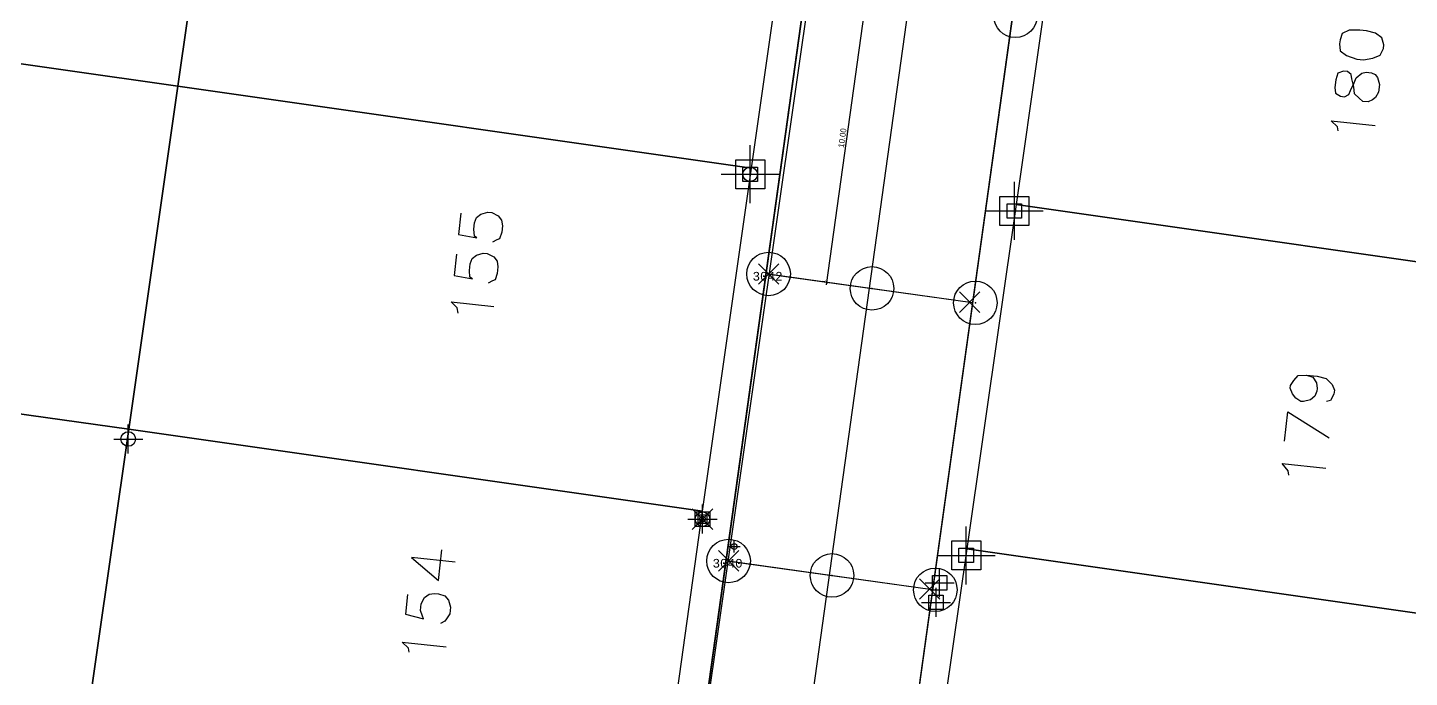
# Model space of a CAD drawing. Header units: metres. Extents: x -977055 to 805873, y -1033982 to 242021.
# Drawn here: x 879.27 to 926.93, y 1008.11 to 1030.53 of the extents above; entities that cross this region are included whole.
import ezdxf
from ezdxf.enums import TextEntityAlignment as Align

# ---------------------------------------------------------------- set-up
doc = ezdxf.new("R2010")
doc.units = ezdxf.units.M
doc.header["$PDMODE"] = 32
doc.header["$PDSIZE"] = 1.5
doc.linetypes.add('DASHED', pattern=[0.75, 0.5, -0.25])
for name, color, linetype in [('C-ANNO-MATC-TEXT', 150, 'Continuous'), ('linea 1', 1, 'Continuous'), ('LOTE 243', 6, 'Continuous'), ('puntos nov 7', 50, 'Continuous'), ('PUNTOS V', 4, 'Continuous'), ('V-NODE', 1, 'Continuous')]:
    doc.layers.add(name, color=color, linetype=linetype)
doc.layers.add('PDF2_area escolar', color=7, linetype='Continuous', true_color=0x989898)
doc.layers.add('PDF_Geometry', color=7, linetype='Continuous', true_color=0x797979)
doc.styles.add('CITY2', font='stylu.ttf', dxfattribs={"height": 0.2})
doc.styles.add('MONOTXT4', font='monotxt4.shx')
doc.dimstyles.new('COTAS2', dxfattribs={"dimtxt": 0.02, "dimasz": 0.1, "dimexe": 0.15, "dimexo": 0.08, "dimgap": 0.05, "dimtad": 1, "dimzin": 0, "dimdsep": 46, "dimtxsty": 'CITY2', "dimblk": 'ARCHTICK', "dimcen": 1, "dimdle": 0.1, "dimclrd": 1, "dimclre": 1, "dimclrt": 2, "dimadec": 0, "dimazin": 0, "dimtfac": 1, "dimtofl": 0, "dimtmove": 0, "dimatfit": 3, "dimldrblk": 'ARCHTICK', "dimfxl": 0.18, "dimtolj": 1, "dimtzin": 0, "dimarcsym": 0})

# ---------------------------------------------------------------- blocks, each defined once
blk = doc.blocks.new('*U274')
at = {"color": 0, "linetype": 'ByBlock', "lineweight": -2, "transparency": 16777216}
for p, q in [((0, -1), (0, 1)), ((-1, 0), (1, 0))]:
    blk.add_line(p, q, dxfattribs=at)
blk.add_circle((0, 0), 0.5, dxfattribs=at)
blk = doc.blocks.new('*U280', base_point=(902.546, 1013.571, 999.158))
at = {"layer": 'V-NODE', "color": 50, "lineweight": -2, "xscale": 0.5, "yscale": 0.5, "zscale": 0.5}
blk.add_blockref('*U274', (902.546, 1013.571, 999.158), dxfattribs=at)
blk = doc.blocks.new('*U283', base_point=(904.189, 1025.47, 998.398))
at = {"layer": 'V-NODE', "color": 50, "lineweight": -2, "xscale": 0.5, "yscale": 0.5, "zscale": 0.5}
blk.add_blockref('*U274', (904.189, 1025.47, 998.398), dxfattribs=at)
blk = doc.blocks.new('*U2295')
at = {"color": 0, "linetype": 'ByBlock', "lineweight": -2, "transparency": 16777216}
for p, q in [((0, -1), (0, 1)), ((-1, 0), (1, 0))]:
    blk.add_line(p, q, dxfattribs=at)
blk.add_circle((0, 0), 0.5, dxfattribs=at)
blk = doc.blocks.new('*U2367', base_point=(904.189, 1025.47, 998.398))
at = {"layer": 'V-NODE', "color": 1, "lineweight": -2, "xscale": 0.5, "yscale": 0.5, "zscale": 0.5}
blk.add_blockref('*U2295', (904.189, 1025.47, 998.398), dxfattribs=at)
blk = doc.blocks.new('*U2420')
at = {"color": 0, "linetype": 'ByBlock', "lineweight": -2, "transparency": 16777216}
for p, q in [((0, -1), (0, 1)), ((-1, 0), (1, 0))]:
    blk.add_line(p, q, dxfattribs=at)
blk.add_lwpolyline([(-0.5, -0.5), (-0.5, 0.5), (0.5, 0.5), (0.5, -0.5)], close=True, dxfattribs=at)
blk = doc.blocks.new('*U2459', base_point=(911.641, 1012.32, 999.228))
at = {"layer": 'V-NODE', "color": 10, "lineweight": -2}
blk.add_blockref('*U2420', (911.641, 1012.32, 999.228), dxfattribs=at)
blk = doc.blocks.new('*U2462', base_point=(913.302, 1024.205, 998.519))
at = {"layer": 'V-NODE', "color": 10, "lineweight": -2}
blk.add_blockref('*U2420', (913.302, 1024.205, 998.519), dxfattribs=at)
blk = doc.blocks.new('*U2465', base_point=(904.19, 1025.471, 998.396))
at = {"layer": 'V-NODE', "color": 10, "lineweight": -2}
blk.add_blockref('*U2420', (904.19, 1025.471, 998.396), dxfattribs=at)
blk = doc.blocks.new('*U2498')
at = {"color": 0, "linetype": 'ByBlock', "lineweight": -2, "transparency": 16777216}
for p, q in [((0, -1), (0, 1)), ((-1, 0), (1, 0))]:
    blk.add_line(p, q, dxfattribs=at)
blk.add_lwpolyline([(-0.5, -0.5), (-0.5, 0.5), (0.5, 0.5), (0.5, -0.5)], close=True, dxfattribs=at)
blk = doc.blocks.new('*U2570', base_point=(904.189, 1025.47, 998.398))
at = {"layer": 'V-NODE', "color": 130, "lineweight": -2, "xscale": 0.5, "yscale": 0.5, "zscale": 0.5}
blk.add_blockref('*U2498', (904.189, 1025.47, 998.398), dxfattribs=at)
blk = doc.blocks.new('*U2714', base_point=(911.641, 1012.32, 999.228))
at = {"layer": 'V-NODE', "color": 130, "lineweight": -2, "xscale": 0.5, "yscale": 0.5, "zscale": 0.5}
blk.add_blockref('*U2498', (911.641, 1012.32, 999.228), dxfattribs=at)
blk = doc.blocks.new('*U2717', base_point=(913.302, 1024.205, 998.519))
at = {"layer": 'V-NODE', "color": 130, "lineweight": -2, "xscale": 0.5, "yscale": 0.5, "zscale": 0.5}
blk.add_blockref('*U2498', (913.302, 1024.205, 998.519), dxfattribs=at)
blk = doc.blocks.new('*U2720', base_point=(904.19, 1025.471, 998.396))
at = {"layer": 'V-NODE', "color": 130, "lineweight": -2, "xscale": 0.5, "yscale": 0.5, "zscale": 0.5}
blk.add_blockref('*U2498', (904.19, 1025.471, 998.396), dxfattribs=at)
blk = doc.blocks.new('*U277', base_point=(882.736, 1016.336, 999.038))
at = {"layer": 'V-NODE', "color": 50, "lineweight": -2, "xscale": 0.5, "yscale": 0.5, "zscale": 0.5}
blk.add_blockref('*U274', (882.736, 1016.336, 999.038), dxfattribs=at)
blk = doc.blocks.new('base')
at = {"layer": 'PDF_Geometry', "lineweight": 25, "extrusion": (-0.000787417, 0.063364, 0.99799), "elevation": 0.026}
for points in [[(-314.355, -197.288), (-299.601, -195.681), (-292.744, -194.188), (-282.663, -192.111), (-274.476, -190.361), (-258.037, -185.154), (-248.029, -180.61), (-240.539, -177.71), (-228.643, -174.042), (-222.733, -172.714), (-217.384, -171.04), (-209.935, -169.248), (-202.16, -164.759), (-196.196, -160.284), (-195.073, -159.817), (-178.095, -157.457), (-154.298, -156.614), (-136.667, -154.611), (-124.436, -153.164), (-118.066, -151.474), (-100.79, -146.646), (-80.955, -140.967), (-73.385, -139.328), (-61.694, -135.822), (-40.504, -131.604), (-37.727, -130.872), (-17.661, -129.441), (1.311, -127.461), (21.092, -124.929), (41.006, -122.83), (47.376, -123.458), (63.592, -123.186), (81.402, -124.312), (85.639, -96.072), (88.705, -66.393), (92.811, -40.781), (97.16, -22.386), (100.596, -1.562), (102.483, 8.32), (109.691, 37.361), (117.528, 76.62), (126.217, 115.638), (131.513, 149.592), (134.682, 173.973), (136.916, 195.591), (139.956, 229.678), (141.558, 250.676), (142.614, 271.37), (143.252, 283.21), (147.066, 312.938), (152.58, 355.631), (153.554, 396.042), (150.869, 418.02), (151.777, 438.639), (150.959, 458.028), (151.777, 438.639), (150.869, 418.02), (153.554, 396.042), (152.58, 355.631), (147.066, 312.938), (143.252, 283.21), (142.614, 271.37), (141.558, 250.676), (139.956, 229.678), (136.916, 195.591), (134.682, 173.973), (131.513, 149.592), (126.217, 115.638), (117.528, 76.62), (109.691, 37.361), (102.483, 8.32), (100.596, -1.562), (97.16, -22.386), (92.811, -40.781), (88.705, -66.393), (85.639, -96.072), (81.402, -124.312), (63.592, -123.186), (47.376, -123.458), (41.006, -122.83), (21.092, -124.929), (1.311, -127.461), (-17.661, -129.441), (-37.727, -130.872), (-40.504, -131.604), (-61.694, -135.822), (-73.385, -139.328), (-80.955, -140.967), (-100.79, -146.646), (-118.066, -151.474), (-124.436, -153.164), (-136.667, -154.611), (-154.298, -156.614), (-178.095, -157.457), (-195.073, -159.817), (-196.196, -160.284), (-202.16, -164.759), (-209.935, -169.248), (-217.384, -171.04), (-222.733, -172.714), (-228.643, -174.042), (-240.539, -177.71), (-248.029, -180.61), (-258.037, -185.154), (-274.476, -190.361), (-282.663, -192.111), (-292.744, -194.188), (-299.601, -195.681), (-314.355, -197.288), (-312.178, -178.446), (-309.146, -157.898), (-306.876, -132.899), (-305.823, -118.002), (-298.643, -78.802), (-291.055, -45.077), (-282.252, -15.116), (-275.645, 10.473), (-270.319, 33.898), (-263.825, 63.164), (-258.15, 86.408), (-284.424, 123.888)], [(-11.71, 51.199), (-13.594, 49.803), (-24.492, -20.249), (-23.096, -22.133), (15.367, -28.112), (17.206, -26.71), (28.103, 43.341), (26.707, 45.225)], [(-73.109, -12.723), (-71.713, -14.606), (-33.296, -20.58), (-31.412, -19.184), (-31.083, -17.229), (-30.444, -17.306), (-30.732, -19.312), (-31.412, -19.184)], [(-41.868, -10.134), (-41.838, -10.276), (-41.632, -10.487), (-43.14, -10.305)], [(-11.568, -7.663), (-11.48, -6.932), (-12.114, -6.809), (-12.028, -6.866), (-12.01, -7.1), (-12.038, -7.328), (-12.106, -7.506), (-12.259, -7.626), (-12.499, -7.69), (-12.636, -7.674), (-12.853, -7.555), (-12.974, -7.401), (-12.998, -7.213), (-12.97, -6.984), (-12.897, -6.761), (-12.8, -6.726), (-12.652, -6.652)], [(-11.397, -6.246), (-11.309, -5.515), (-11.944, -5.392), (-11.858, -5.449), (-11.84, -5.683), (-11.867, -5.911), (-11.935, -6.089), (-12.088, -6.209), (-12.328, -6.273), (-12.465, -6.257), (-12.683, -6.138), (-12.803, -5.984), (-12.827, -5.796), (-12.799, -5.567), (-12.726, -5.344), (-12.629, -5.31), (-12.481, -5.235)], [(-11.429, -4.202), (-11.406, -4.39), (-11.199, -4.601), (-12.662, -4.425)], [(-40.666, -1.7), (-40.889, -1.627), (-41.004, -1.427), (-41.028, -1.239), (-41.017, -1.147), (-40.949, -0.97), (-40.796, -0.85), (-40.556, -0.786), (-40.465, -0.797), (-40.293, -0.91), (-40.172, -1.064), (-40.103, -1.258), (-40.114, -1.349), (-40.227, -1.521), (-40.386, -1.687), (-40.666, -1.7), (-41.032, -1.656), (-41.346, -1.572), (-41.553, -1.361), (-41.622, -1.167), (-41.606, -1.03), (-41.487, -0.813), (-41.344, -0.783)], [(-39.882, 0.571), (-40.004, -0.435), (-41.424, 0.478)], [(-40.019, 1.746), (-39.99, 1.604), (-39.789, 1.348), (-41.297, 1.529)], [(-11.228, 4.399), (-9.719, 4.217), (-10.642, 5.024), (-10.769, 3.972)], [(-9.565, 5.497), (-9.483, 6.182), (-10.111, 6.351), (-10.077, 6.254), (-10.007, 6.06), (-10.035, 5.832), (-10.154, 5.614), (-10.308, 5.493), (-10.496, 5.47), (-10.633, 5.486), (-10.856, 5.559), (-10.977, 5.713), (-11.041, 5.953), (-11.013, 6.181), (-10.9, 6.353), (-10.843, 6.439), (-10.695, 6.514)], [(-9.603, 7.495), (-9.573, 7.353), (-9.367, 7.142), (-10.875, 7.324)]]:
    blk.add_lwpolyline(points, dxfattribs=at)
for points in [[(-1.863, -12.171), (-3.712, -24.051), (15.043, -26.96), (16.209, -26.127), (17.891, -15.247)], [(-21.618, -9.096), (-23.299, -19.976), (-22.466, -21.143), (-3.712, -24.051), (-1.863, -12.171)], [(-50.481, -4.644), (-52.324, -16.479), (-33.569, -19.388), (-32.402, -18.554), (-30.726, -7.72)], [(-0.02, -0.337), (-1.863, -12.171), (17.891, -15.247), (19.74, -3.367)], [(-41.951, -13.138), (-41.97, -12.904), (-42.182, -12.739), (-42.536, -12.604), (-42.765, -12.576), (-43.096, -12.629), (-43.341, -12.738), (-43.46, -12.956), (-43.476, -13.093), (-43.412, -13.333), (-43.2, -13.497), (-42.886, -13.582), (-42.657, -13.609), (-42.286, -13.607), (-42.041, -13.498), (-41.968, -13.275)], [(-41.77, -11.629), (-41.793, -11.441), (-41.965, -11.328), (-42.102, -11.311), (-42.25, -11.386), (-42.313, -11.518), (-42.437, -11.781), (-42.505, -11.958), (-42.71, -12.119), (-42.852, -12.148), (-43.035, -12.126), (-43.167, -12.064), (-43.247, -11.961), (-43.311, -11.722), (-43.278, -11.448), (-43.165, -11.276), (-43.062, -11.195), (-42.914, -11.121), (-42.731, -11.143), (-42.605, -11.25), (-42.439, -11.41), (-42.421, -11.644), (-42.362, -11.929), (-42.333, -12.072), (-42.207, -12.18), (-42.07, -12.196), (-41.876, -12.127), (-41.803, -11.904)], [(-19.774, 2.739), (-21.618, -9.096), (-1.863, -12.171), (-0.02, -0.337)], [(-48.632, 7.236), (-50.481, -4.644), (-30.726, -7.72), (-28.877, 4.16)], [(1.829, 11.543), (-0.02, -0.337), (19.74, -3.367), (21.583, 8.468)], [(-17.972, 14.624), (-19.774, 2.739), (-0.02, -0.337), (1.829, 11.543)], [(-46.789, 19.07), (-48.632, 7.236), (-28.877, 4.16), (-27.034, 15.995)]]:
    blk.add_lwpolyline(points, close=True, dxfattribs=at)
at = {"layer": 'puntos nov 7'}
blk.add_blockref('*U277', (0, 0), dxfattribs=at)
blk = doc.blocks.new('*U3056')
at = {"color": 0, "linetype": 'ByBlock', "lineweight": -2, "transparency": 16777216}
for p, q in [((0, -1), (0, 1)), ((-1, 0), (1, 0))]:
    blk.add_line(p, q, dxfattribs=at)
blk.add_circle((0, 0), 0.5, dxfattribs=at)
blk = doc.blocks.new('*U3059', base_point=(904.189, 1025.47, 998.398))
at = {"layer": 'V-NODE', "color": 90, "lineweight": -2, "xscale": 0.5, "yscale": 0.5, "zscale": 0.5}
blk.add_blockref('*U3056', (904.189, 1025.47, 998.398), dxfattribs=at)
blk = doc.blocks.new('*U3517')
at = {"color": 0, "linetype": 'ByBlock', "lineweight": -2, "transparency": 16777216}
for p, q in [((-0.707, -0.707), (0.707, 0.707)), ((-0.707, 0.707), (0.707, -0.707))]:
    blk.add_line(p, q, dxfattribs=at)
blk = doc.blocks.new('*U3559', base_point=(903.45, 1012.13, 998.17))
at = {"layer": 'V-NODE', "lineweight": -2, "xscale": 0.5, "yscale": 0.5, "zscale": 0.5}
blk.add_blockref('*U3517', (903.45, 1012.13, 998.17), dxfattribs=at)
blk = doc.blocks.new('*U3562', base_point=(910.38, 1011.16, 998.17))
at = {"layer": 'V-NODE', "lineweight": -2, "xscale": 0.5, "yscale": 0.5, "zscale": 0.5}
blk.add_blockref('*U3517', (910.38, 1011.16, 998.17), dxfattribs=at)
blk = doc.blocks.new('*U3565', base_point=(904.83, 1022.03, 997.648))
at = {"layer": 'V-NODE', "lineweight": -2, "xscale": 0.5, "yscale": 0.5, "zscale": 0.5}
blk.add_blockref('*U3517', (904.83, 1022.03, 997.648), dxfattribs=at)
blk = doc.blocks.new('*U3568', base_point=(911.76, 1021.06, 997.648))
at = {"layer": 'V-NODE', "lineweight": -2, "xscale": 0.5, "yscale": 0.5, "zscale": 0.5}
blk.add_blockref('*U3517', (911.76, 1021.06, 997.648), dxfattribs=at)
blk = doc.blocks.new('_ArchTick')
at = {"color": 0, "linetype": 'ByBlock', "const_width": 0.15}
blk.add_lwpolyline([(-0.5, -0.5), (0.5, 0.5)], dxfattribs=at)
blk = doc.blocks.new('*D3590')
at = {"layer": 'Defpoints', "color": 0, "transparency": 16777216}
for p in [(908.212, 1031.656), (908.226, 1031.654, 997.205), (906.846, 1021.75, 997.205)]:
    blk.add_point(p, dxfattribs=at)
at = {"layer": 'PUNTOS V', "color": 1, "lineweight": -2, "transparency": 16777216}
blk.add_line((906.817, 1021.653), (908.226, 1031.755), dxfattribs=at)
at = {"layer": 'PUNTOS V', "color": 1, "linetype": 'Continuous', "lineweight": -2, "transparency": 16777216}
for p, q in [((908.147, 1031.665), (908.063, 1031.677)), ((906.767, 1021.761), (906.683, 1021.772))]:
    blk.add_line(p, q, dxfattribs=at)
at = {"layer": 'PUNTOS V', "color": 1, "lineweight": -2, "transparency": 16777216, "xscale": 0.1, "yscale": 0.1, "zscale": 0.1}
for p, rotation in [((908.212, 1031.656), 82.06495749795043), ((906.831, 1021.752), 262.0649574979504)]:
    blk.add_blockref('_ArchTick', p, dxfattribs=dict(at, rotation=rotation))
at = {"layer": 'PUNTOS V', "color": 2, "transparency": 16777216, "insert": (907.369, 1026.725), "char_height": 0.2, "attachment_point": 5, "rotation": 82.065, "style": 'CITY2'}
blk.add_mtext('\\A1;10.00', dxfattribs=at)
blk = doc.blocks.new('*U3951')
at = {"color": 0, "linetype": 'ByBlock', "lineweight": -2, "transparency": 16777216}
for p, q in [((-1, 0), (1, 0)), ((0, -1), (0, 1))]:
    blk.add_line(p, q, dxfattribs=at)
blk.add_lwpolyline([(-0.5, -0.5), (-0.5, 0.5), (0.5, 0.5), (0.5, -0.5)], close=True, dxfattribs=at)
blk = doc.blocks.new('*U3954', base_point=(902.546, 1013.571, 999.158))
at = {"layer": 'V-NODE', "lineweight": -2, "xscale": 0.3, "yscale": 0.3, "zscale": 0.3}
blk.add_blockref('*U3951', (902.546, 1013.571, 999.158), dxfattribs=at)
blk = doc.blocks.new('*U4211')
at = {"color": 0, "linetype": 'ByBlock', "lineweight": -2, "transparency": 16777216}
for p, q in [((-0.707, -0.707), (0.707, 0.707)), ((-0.707, 0.707), (0.707, -0.707))]:
    blk.add_line(p, q, dxfattribs=at)
blk = doc.blocks.new('*U4212', base_point=(902.545, 1013.571, 999.16))
at = {"layer": 'V-NODE', "lineweight": -2, "xscale": 0.5, "yscale": 0.5, "zscale": 0.5}
blk.add_blockref('*U4211', (902.545, 1013.571, 999.16), dxfattribs=at)
blk = doc.blocks.new('*U4239')
at = {"color": 0, "linetype": 'ByBlock', "lineweight": -2, "transparency": 16777216}
for p, q in [((0, -1), (0, 1)), ((-1, 0), (1, 0))]:
    blk.add_line(p, q, dxfattribs=at)
blk.add_lwpolyline([(-0.5, -0.5), (-0.5, 0.5), (0.5, 0.5), (0.5, -0.5)], close=True, dxfattribs=at)
blk = doc.blocks.new('*U4553')
at = {"color": 0, "linetype": 'ByBlock', "lineweight": -2, "transparency": 16777216}
for p, q in [((-1, 0), (1, 0)), ((0, -1), (0, 1))]:
    blk.add_line(p, q, dxfattribs=at)
blk.add_circle((0, 0), 0.5, dxfattribs=at)
blk = doc.blocks.new('*U4556', base_point=(902.545, 1013.571, 999.16))
at = {"layer": 'V-NODE', "lineweight": -2, "xscale": 0.2, "yscale": 0.2, "zscale": 0.2}
blk.add_blockref('*U4553', (902.545, 1013.571, 999.16), dxfattribs=at)
blk = doc.blocks.new('*U4673', base_point=(903.639, 1012.623, 998.557))
at = {"layer": 'V-NODE', "lineweight": -2, "xscale": 0.2, "yscale": 0.2, "zscale": 0.2}
blk.add_blockref('*U4553', (903.639, 1012.623, 998.557), dxfattribs=at)
blk = doc.blocks.new('*U4768')
at = {"color": 0, "linetype": 'ByBlock', "lineweight": -2, "transparency": 16777216}
for p, q in [((0, -1), (0, 1)), ((-1, 0), (1, 0))]:
    blk.add_line(p, q, dxfattribs=at)
blk.add_circle((0, 0), 0.5, dxfattribs=at)
blk = doc.blocks.new('*U4769', base_point=(882.736, 1016.336, 999.04))
at = {"layer": 'V-NODE', "color": 3, "lineweight": -2, "xscale": 0.5, "yscale": 0.5, "zscale": 0.5}
blk.add_blockref('*U4768', (882.736, 1016.336, 999.04), dxfattribs=at)
blk = doc.blocks.new('*U4877')
at = {"color": 0, "linetype": 'ByBlock', "lineweight": -2, "transparency": 16777216}
for p, q in [((0, -1), (0, 1)), ((-1, 0), (1, 0))]:
    blk.add_line(p, q, dxfattribs=at)
blk.add_circle((0, 0), 0.5, dxfattribs=at)
blk = doc.blocks.new('*U4880', base_point=(882.736, 1016.336, 999.04))
at = {"layer": 'V-NODE', "color": 5, "lineweight": -2, "xscale": 0.5, "yscale": 0.5, "zscale": 0.5}
blk.add_blockref('*U4877', (882.736, 1016.336, 999.04), dxfattribs=at)
blk = doc.blocks.new('*U4958')
at = {"color": 0, "linetype": 'ByBlock', "lineweight": -2, "transparency": 16777216}
for p, q in [((0, -1), (0, 1)), ((-1, 0), (1, 0))]:
    blk.add_line(p, q, dxfattribs=at)
blk.add_circle((0, 0), 0.5, dxfattribs=at)
blk = doc.blocks.new('*U5304', base_point=(882.736, 1016.336, 999.038))
at = {"layer": 'V-NODE', "color": 2, "lineweight": -2, "xscale": 0.5, "yscale": 0.5, "zscale": 0.5}
blk.add_blockref('*U4958', (882.736, 1016.336, 999.038), dxfattribs=at)
blk = doc.blocks.new('*D5337')
at = {"color": 1, "linetype": 'Continuous', "lineweight": -2, "transparency": 16777216}
for p, q in [((879.321, 839.447), (907.47, 1041.662)), ((886.452, 838.455), (914.601, 1040.669))]:
    blk.add_line(p, q, dxfattribs=at)
at = {"color": 1, "lineweight": -2, "transparency": 16777216}
blk.add_line((907.35, 1041.527), (914.679, 1040.507), dxfattribs=at)
at = {"layer": 'Defpoints', "color": 0, "transparency": 16777216}
for p in [(914.58, 1040.521), (879.31, 839.368, 1010.921), (886.441, 838.375, 1010.921)]:
    blk.add_point(p, dxfattribs=at)
at = {"color": 1, "lineweight": -2, "transparency": 16777216, "xscale": 0.1, "yscale": 0.1, "zscale": 0.1}
for p, rotation in [((907.449, 1041.514), 172.075246697287), ((914.58, 1040.521), 352.075246697287)]:
    blk.add_blockref('_ArchTick', p, dxfattribs=dict(at, rotation=rotation))
at = {"color": 2, "transparency": 16777216, "insert": (911.036, 1041.174), "char_height": 0.2, "attachment_point": 5, "rotation": 352.0752, "style": 'CITY2'}
blk.add_mtext('\\A1;7.20', dxfattribs=at)

msp = doc.modelspace()

# ---------------------------------------------------------------- linework, layer by layer
at = {"color": 0, "linetype": 'ByBlock', "lineweight": -2, "transparency": 16777216}
for p, q in [((882.736, 1015.836, 999.038), (882.736, 1016.836, 999.038)), ((882.236, 1016.336, 999.038), (883.236, 1016.336, 999.038))]:
    msp.add_line(p, q, dxfattribs=at)
at = {"elevation": 1919.0953}
msp.add_lwpolyline([(913.89995, 1035.63386), (915.71758, 1036.92054), (905.327, 1038.372), (906.76699, 1036.61412), (879.32333, 839.46403), (886.45039, 838.44132), (913.89995, 1035.63386)], dxfattribs=at)
at = {"color": 0, "linetype": 'ByBlock', "lineweight": -2, "transparency": 16777216}
msp.add_circle((882.736, 1016.336, 999.038), 0.25, dxfattribs=at)
at = {"layer": 'linea 1', "elevation": 997.205}
for points in [[(904.84058, 1022.02916), (911.77356, 1021.0628)], [(903.46008, 1012.1249), (910.39305, 1011.15855)]]:
    msp.add_lwpolyline(points, dxfattribs=at)
at = {"layer": 'PUNTOS V', "color": 1}
for points, elevation in [([(880.99061, 825.33033), (910.54652, 1037.65447)], 1010.921), ([(877.00719, 822.82532), (906.7622, 1036.57971)], 1010.921), ([(886.19302, 836.59243), (913.88579, 1035.5321)], 1010.921), ([(904.7274, 1022.04485), (911.85848, 1021.05104)], 997.205), ([(903.3471, 1012.14057), (910.47819, 1011.14676)], 997.205)]:
    msp.add_lwpolyline(points, dxfattribs=dict(at, elevation=elevation))
for p in [(913.33782, 1030.94152, 995.204), (904.82644, 1022.03105, 997.205), (908.39198, 1021.53414, 997.205), (911.95752, 1021.03724, 995.204), (903.44615, 1012.12677, 997.205), (907.01169, 1011.62986, 997.205), (910.57723, 1011.13296, 997.205)]:
    msp.add_point(p, dxfattribs=at)

# ---------------------------------------------------------------- block references
at = {"layer": 'C-ANNO-MATC-TEXT', "lineweight": -2, "xscale": 0.5, "yscale": 0.5, "zscale": 0.5}
for p in [(902.545, 1013.571, 999.158), (902.545, 1013.571, 999.17), (910.724, 1011.375, 997.125), (910.726, 1011.375, 997.125), (910.601, 1010.699, 997.023)]:
    msp.add_blockref('*U4239', p, dxfattribs=at)
at = {"layer": 'PDF2_area escolar'}
msp.add_blockref('base', (882.736, 1016.336, 999.038), dxfattribs=at)
at = {"layer": 'puntos nov 7'}
for name, p in [('*U283', (904.189, 1025.47, 998.398)), ('*U280', (902.546, 1013.571, 999.158))]:
    msp.add_blockref(name, p, dxfattribs=at)
at = {"layer": 'V-NODE'}
for name, p in [('*U2465', (904.19, 1025.471, 998.396)), ('*U2367', (904.189, 1025.47, 998.398)), ('*U2570', (904.189, 1025.47, 998.398)), ('*U3059', (904.189, 1025.47, 998.398)), ('*U2720', (904.19, 1025.471, 998.396)), ('*U2462', (913.302, 1024.205, 998.519)), ('*U2717', (913.302, 1024.205, 998.519)), ('*U3565', (904.83, 1022.03, 997.648)), ('*U3568', (911.76, 1021.06, 997.648)), ('*U4769', (882.736, 1016.336, 999.038)), ('*U4880', (882.736, 1016.336, 999.038)), ('*U4212', (902.545, 1013.571, 999.158)), ('*U3954', (902.546, 1013.571, 999.158)), ('*U4556', (902.545, 1013.571, 999.158)), ('*U2459', (911.641, 1012.32, 999.228)), ('*U4673', (903.639, 1012.623, 998.555)), ('*U2714', (911.641, 1012.32, 999.228)), ('*U3559', (903.45, 1012.13, 998.17)), ('*U3562', (910.38, 1011.16, 998.17))]:
    msp.add_blockref(name, p, dxfattribs=at)
at = {"layer": 'V-NODE', "color": 2}
msp.add_blockref('*U5304', (882.736, 1016.336, 999.038), dxfattribs=at)

# ---------------------------------------------------------------- texts
at = {"layer": 'LOTE 243', "color": 1, "linetype": 'DASHED', "style": 'MONOTXT4'}
for s, p in [('3042', (904.27098, 1022.10239, 1004.05956)), ('3040', (902.89069, 1012.19811, 1004.05956))]:
    msp.add_text(s, height=0.3, dxfattribs=at).set_placement(p, align=Align.TOP_LEFT)

# ---------------------------------------------------------------- dimensions: what is measured, and where the dimension line sits
dim = msp.add_aligned_dim(p1=(879.30998, 839.3681, 1010.921), p2=(886.44122, 838.37542, 1010.921), distance=204.0945, dimstyle='COTAS2')
dim.commit()
dim.dimension.update_dxf_attribs({"geometry": '*D5337', "text_midpoint": (911.03638, 1041.17356)})
at = {"layer": 'PUNTOS V', "color": 1}
dim = msp.add_aligned_dim(p1=(906.84599, 1021.74963, 997.205), p2=(908.22649, 1031.65388, 997.205), distance=0.01492, dimstyle='COTAS2', dxfattribs=at)
dim.commit()
dim.dimension.update_dxf_attribs({"geometry": '*D3590', "text_midpoint": (907.36935, 1026.72502)})

doc.saveas('drawing.dxf')
